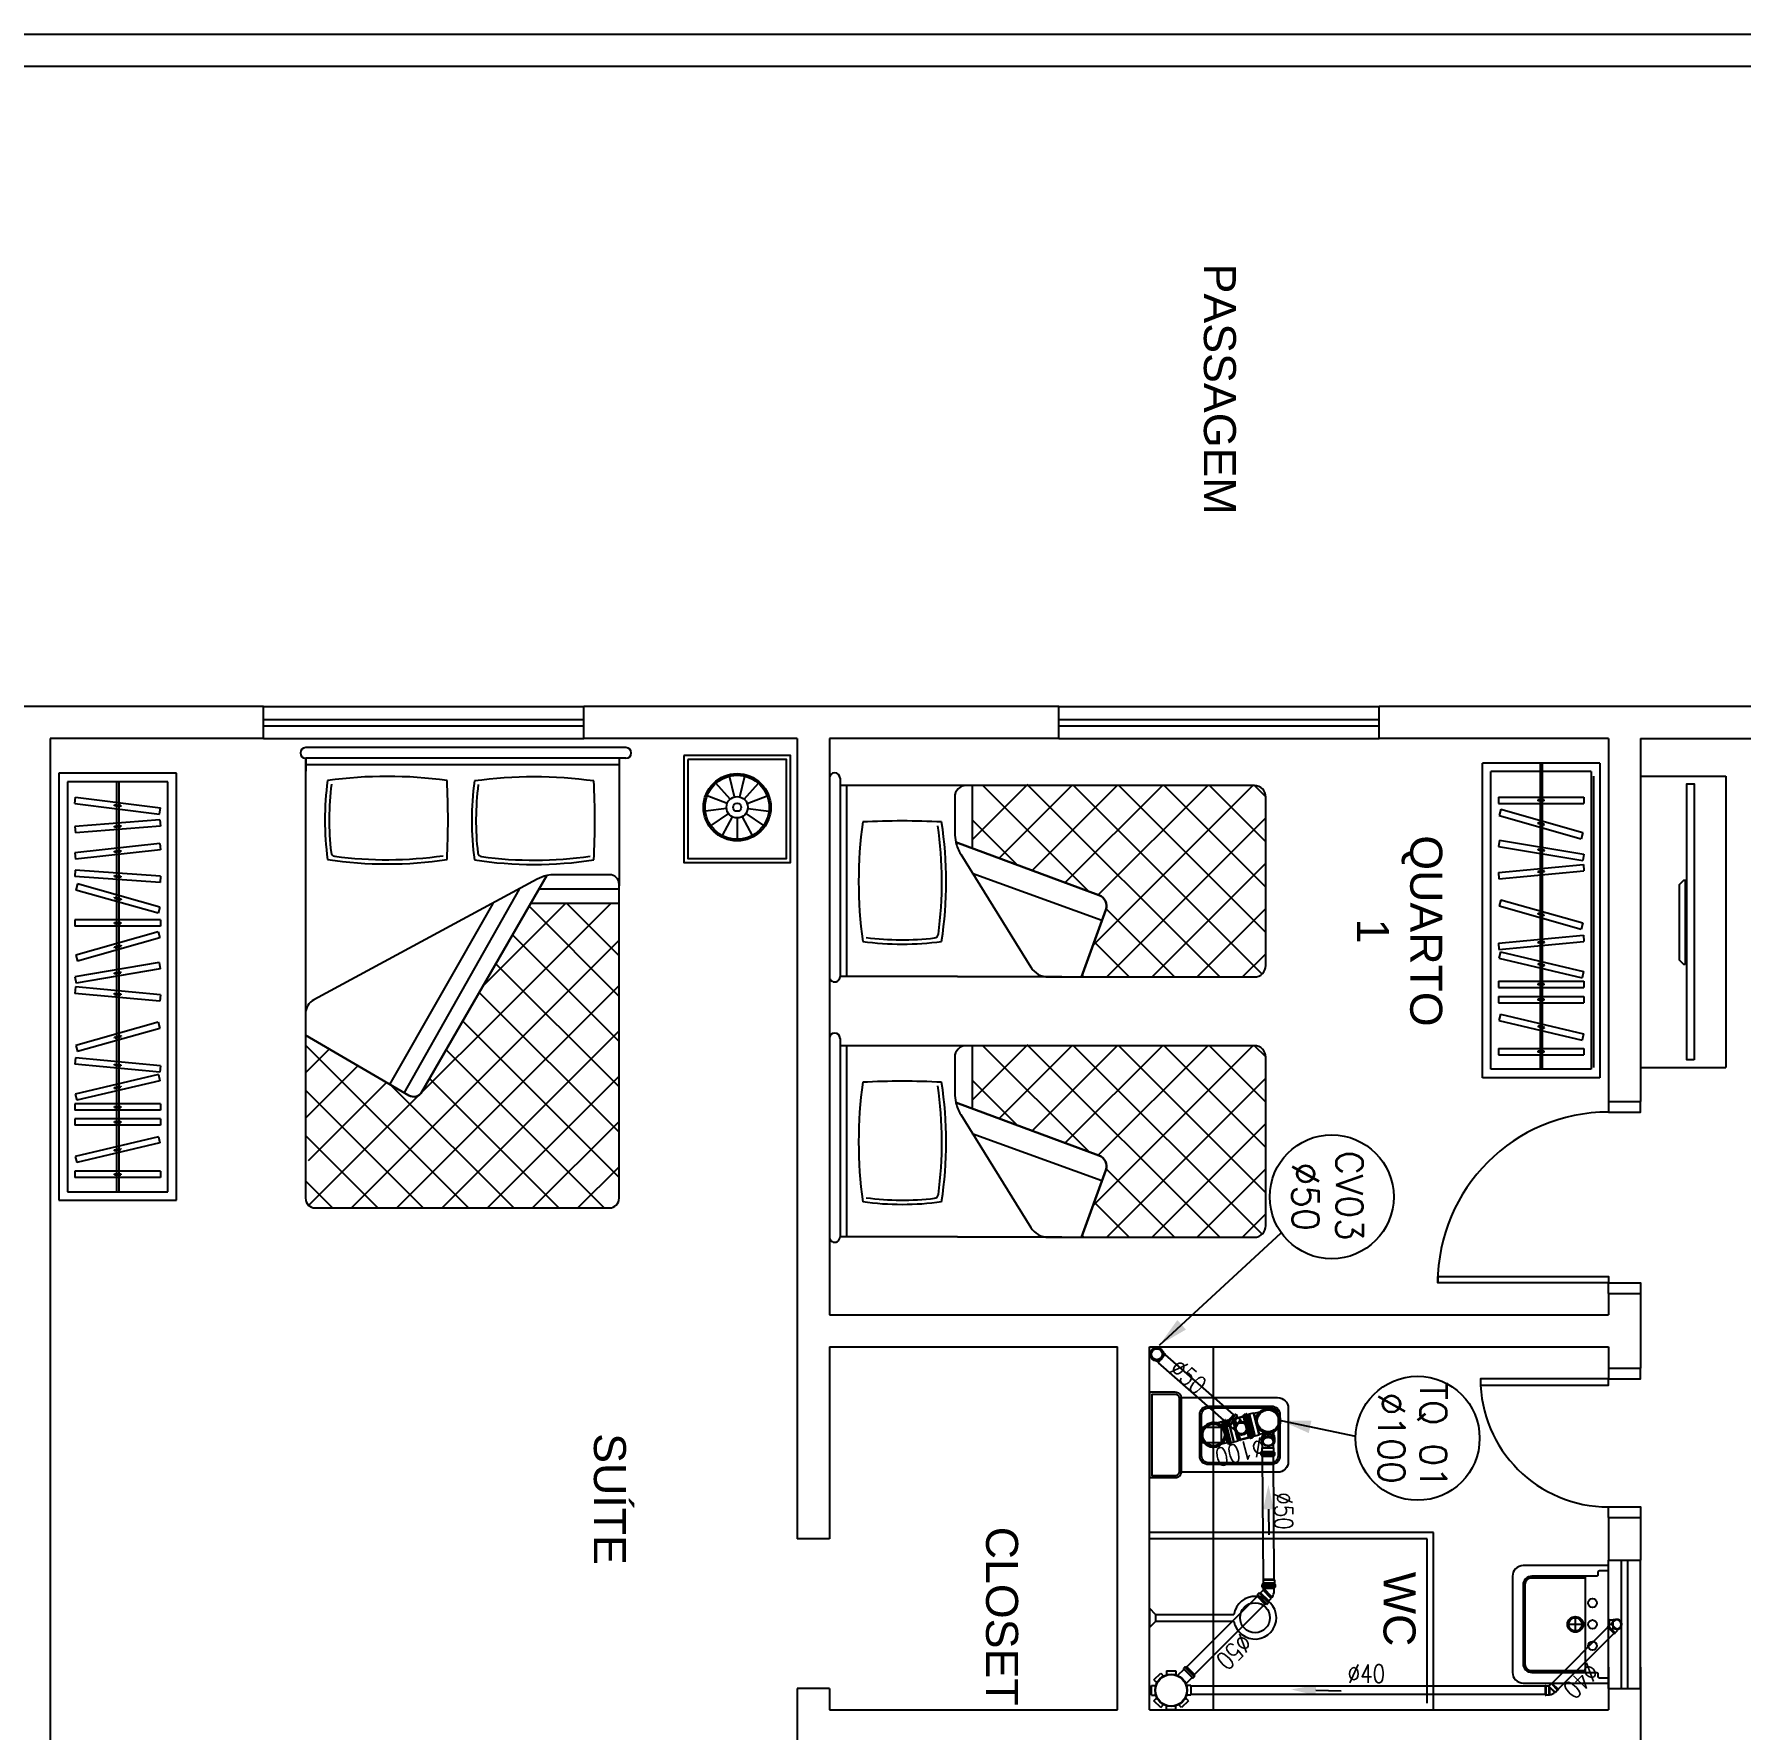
# Model space of a CAD drawing. Header units: millimetres. Extents: x 5512 to 5596, y 903 to 1082.
# Drawn here: x 5531.81 to 5545.88, y 1034.34 to 1048.32 of the extents above; entities that cross this region are included whole.
import ezdxf
from ezdxf.enums import TextEntityAlignment as Align

# ---------------------------------------------------------------- set-up
doc = ezdxf.new("R2010")
doc.units = ezdxf.units.MM
for name, color, linetype in [('0-COTAS', 8, 'Continuous'), ('A-PEN-C', 4, 'Continuous'), ('BANHO_COZINHA', 7, 'Continuous'), ('MOVEIS', 7, 'Continuous'), ('Texto-Tubos', 7, 'Continuous'), ('TigreCad', 3, 'Continuous'), ('Tinterno', 9, 'Continuous'), ('TUBOS_ESGOTO', 5, 'Continuous'), ('TUBULAÇÃO_ESGOTO', 5, 'Continuous')]:
    doc.layers.add(name, color=color, linetype=linetype)
doc.styles.add('CARIMBO_DADOS', font='arial.ttf', dxfattribs={"height": 0.1})
doc.styles.add('REG60', font='romans.shx', dxfattribs={"width": 0.8, "height": 0.15})
doc.styles.add('ROMANS', font='romans__.ttf', dxfattribs={"height": 0.1})

# ---------------------------------------------------------------- blocks, each defined once
blk = doc.blocks.new('CAMA_SLT')
at = {"layer": 'MOVEIS'}
for p, q in [((0.2584, 2.0448), (-0.4306, 1.3558)), ((0.0463, 2.0448), (-0.4306, 1.5679)), ((-0.378, 2.0448), (-0.4306, 1.9922)), ((-0.1659, 2.0448), (-0.4306, 1.7801)), ((0.4527, 2.0271), (-0.4306, 1.1437)), ((0.465, 1.301), (-0.2789, 2.0448)), ((0.465, 1.5131), (-0.0667, 2.0448)), ((0.465, 1.7252), (0.1454, 2.0448)), ((0.465, 1.9374), (0.3575, 2.0448)), ((0.3193, 1.2346), (-0.4306, 1.9845)), ((0.465, 1.8272), (-0.435, 0.9272)), ((0.0819, 1.2598), (-0.4306, 1.7724)), ((0.465, 1.615), (0.1466, 1.2967)), ((0.0247, 1.1049), (-0.4306, 1.5602)), ((0.465, 1.4029), (0.3027, 1.2406)), ((-0.0326, 0.95), (-0.4306, 1.3481)), ((0.0656, 1.2157), (-0.4306, 0.7194)), ((-0.0898, 0.7951), (-0.4306, 1.136)), ((0.465, 1.1908), (0.4584, 1.1842)), ((0.465, 0.6), (0.465, 1.0888)), ((-0.1753, 0.6684), (-0.4306, 0.9238)), ((-0.0588, 0.8792), (-0.2695, 0.6684)), ((-0.4306, 0.6415), (-0.4306, 0.0516)), ((0.465, 0.6), (0.465, 0.05)), ((-0.435, 0.08), (0.465, 0.08)), ((-0.465, 0.05), (0.465, 0.05)), ((-0.465, 0), (0.465, 0))]:
    blk.add_line(p, q, dxfattribs=at)
for points in [[(-0.1647, 0.5925), (0.083, 1.2627, -0.412246), (0.1525, 1.2949), (0.4667, 1.1812), (0.4667, 1.9909, 0.414214), (0.4127, 2.0448), (-0.3767, 2.0448, 0.414214), (-0.4306, 1.9909), (-0.4306, 0.6415, 0.414214), (-0.3767, 0.5875), (-0.208, 0.5875, 0.057677)], [(0.4667, 1.026), (0.4667, 1.1812), (0.1525, 1.2949, 0.412246), (0.083, 1.2627), (-0.1647, 0.5925, 0.081235), (-0.1082, 0.6159), (0.4208, 0.9436, 0.259638)]]:
    blk.add_lwpolyline(points, format="xyb", close=True, dxfattribs=at)
for points in [[(-0.0191, 0.6684), (0.2002, 1.2757)], [(-0.4306, 0.6684), (-0.1372, 0.6684)]]:
    blk.add_lwpolyline(points, dxfattribs=at)
for centre, radius, start, end in [((3.2532, 0.3412), 3.5176, 176.98842, 183.01158), ((0.0202, -1.2969), 1.8443, 81.27584, 98.72416), ((0.0202, -1.2969), 1.8243, 82.23291, 98.26343), ((0.264, 0.4908), 0.02, 6.4988, 82.23291), ((-1.0492, 0.3412), 1.3417, 352.80483, 6.4988), ((-1.0492, 0.3412), 1.3617, 352.19981, 7.80019), ((0.0202, 2.1852), 2.048, 262.1494, 277.8506), ((-0.465, 0.025), 0.025, 90, 270), ((0.465, 0.025), 0.025, 270, 90)]:
    blk.add_arc(centre, radius, start, end, dxfattribs=at)
blk = doc.blocks.new('ARMARIO')
at = {"layer": 'MOVEIS'}
for p, q in [((-0.27, -0.5231), (-0.27, 0.9509)), ((-0.27, 0.9509), (0.28, 0.9509)), ((-0.23, -0.4831), (-0.23, 0.9109)), ((-0.23, 0.9109), (0.24, 0.9109)), ((0, -0.5231), (0, 0.9109)), ((0.01, -0.5231), (0.01, 0.9109)), ((0.24, 0.9109), (0.24, -0.4831)), ((0.28, 0.9509), (0.28, -0.5231)), ((0.205, 0.8442), (-0.195, 0.8442)), ((-0.195, 0.8142), (-0.195, 0.8442)), ((0.205, 0.8142), (-0.195, 0.8142)), ((-0.01, 0.8317), (-0.01, 0.8267)), ((-0.01, 0.8317), (0.0199, 0.8317)), ((-0.01, 0.8267), (0.0199, 0.8267)), ((0.0199, 0.8267), (0.0199, 0.8317)), ((0.205, 0.8142), (0.205, 0.8442)), ((-0.1937, 0.7454), (-0.1868, 0.7746)), ((0.1956, 0.6535), (-0.1937, 0.7454)), ((0.2025, 0.6827), (-0.1868, 0.7746)), ((-0.0096, 0.7199), (-0.0107, 0.7151)), ((-0.0096, 0.7199), (0.0195, 0.7131)), ((-0.0107, 0.7151), (0.0183, 0.7082)), ((0.0183, 0.7082), (0.0195, 0.7131)), ((0.1956, 0.6535), (0.2025, 0.6827)), ((0.205, 0.5999), (-0.195, 0.5999)), ((-0.195, 0.5699), (-0.195, 0.5999)), ((0.205, 0.5699), (-0.195, 0.5699)), ((-0.01, 0.5874), (-0.01, 0.5824)), ((-0.01, 0.5874), (0.0199, 0.5874)), ((-0.01, 0.5824), (0.0199, 0.5824)), ((0.0199, 0.5824), (0.0199, 0.5874)), ((0.205, 0.5699), (0.205, 0.5999)), ((0.205, 0.5286), (-0.195, 0.5286)), ((-0.195, 0.4986), (-0.195, 0.5286)), ((0.205, 0.4986), (-0.195, 0.4986)), ((-0.1937, 0.4534), (-0.1868, 0.4826)), ((0.2025, 0.3907), (-0.1868, 0.4826)), ((-0.01, 0.5161), (-0.01, 0.5111)), ((-0.01, 0.5161), (0.0199, 0.5161)), ((-0.01, 0.5111), (0.0199, 0.5111)), ((0.0199, 0.5111), (0.0199, 0.5161)), ((0.205, 0.4986), (0.205, 0.5286)), ((0.1956, 0.3615), (-0.1937, 0.4534)), ((-0.0096, 0.4279), (-0.0107, 0.4231)), ((-0.0107, 0.4231), (0.0183, 0.4162)), ((-0.0096, 0.4279), (0.0195, 0.4211)), ((0.0183, 0.4162), (0.0195, 0.4211)), ((0.2025, 0.3508), (-0.1958, 0.3136)), ((0.2053, 0.321), (-0.193, 0.2837)), ((-0.0104, 0.3184), (0.0194, 0.3211)), ((0.0198, 0.3162), (0.0194, 0.3211)), ((0.1956, 0.3615), (0.2025, 0.3907)), ((0.2053, 0.321), (0.2025, 0.3508)), ((-0.193, 0.2837), (-0.1958, 0.3136)), ((-0.1909, 0.2258), (-0.1827, 0.2547)), ((0.2022, 0.1459), (-0.1827, 0.2547)), ((-0.0104, 0.3184), (-0.0099, 0.3134)), ((-0.0099, 0.3134), (0.0198, 0.3162)), ((0.1941, 0.1171), (-0.1909, 0.2258)), ((-0.0081, 0.1924), (-0.0094, 0.1875)), ((-0.0094, 0.1875), (0.0193, 0.1794)), ((-0.0081, 0.1924), (0.0207, 0.1842)), ((0.0193, 0.1794), (0.0207, 0.1842)), ((0.1941, 0.1171), (0.2022, 0.1459)), ((0.2025, 0.0189), (-0.1958, -0.0183)), ((0.2053, -0.0109), (0.2025, 0.0189)), ((-0.193, -0.0482), (-0.1958, -0.0183)), ((-0.1951, -0.0963), (-0.1902, -0.0667)), ((0.2053, -0.0109), (-0.193, -0.0482)), ((0.2043, -0.1328), (-0.1902, -0.0667)), ((-0.0104, -0.0135), (0.0194, -0.0107)), ((-0.0104, -0.0135), (-0.0099, -0.0185)), ((-0.0099, -0.0185), (0.0198, -0.0157)), ((0.0198, -0.0157), (0.0194, -0.0107)), ((0.1994, -0.1624), (-0.1951, -0.0963)), ((-0.0098, -0.1096), (-0.0106, -0.1145)), ((-0.0106, -0.1145), (0.0189, -0.1195)), ((-0.0098, -0.1096), (0.0197, -0.1145)), ((0.0189, -0.1195), (0.0197, -0.1145)), ((0.1994, -0.1624), (0.2043, -0.1328)), ((-0.1909, -0.1977), (-0.1827, -0.1688)), ((0.1941, -0.3064), (-0.1909, -0.1977)), ((0.2022, -0.2776), (-0.1827, -0.1688)), ((-0.0081, -0.2312), (-0.0094, -0.236)), ((-0.0094, -0.236), (0.0193, -0.2441)), ((-0.0081, -0.2312), (0.0207, -0.2393)), ((0.0193, -0.2441), (0.0207, -0.2393)), ((0.1941, -0.3064), (0.2022, -0.2776)), ((0.205, -0.3333), (-0.195, -0.3333)), ((-0.195, -0.3633), (-0.195, -0.3333)), ((0.205, -0.3633), (-0.195, -0.3633)), ((-0.01, -0.3458), (-0.01, -0.3508)), ((-0.01, -0.3458), (0.0199, -0.3458)), ((-0.01, -0.3508), (0.0199, -0.3508)), ((0.0199, -0.3508), (0.0199, -0.3458)), ((0.205, -0.3633), (0.205, -0.3333)), ((-0.27, -0.5231), (0.28, -0.5231)), ((-0.23, -0.4831), (0.24, -0.4831))]:
    blk.add_line(p, q, dxfattribs=at)
blk = doc.blocks.new('CAMA_CSL')
at = {"layer": 'MOVEIS'}
for p, q in [((0.5354, 2.1565), (-0.7182, 0.9029)), ((0.1111, 2.1565), (-0.7182, 1.3272)), ((0.3233, 2.1565), (-0.7182, 1.115)), ((-0.101, 2.1565), (-0.7182, 1.5393)), ((-0.3131, 2.1565), (-0.7182, 1.7514)), ((-0.5253, 2.1565), (-0.7182, 1.9636)), ((0.7353, 2.1442), (-0.6787, 0.7303)), ((0.092, 1.4159), (-0.6486, 2.1565)), ((0.1696, 1.5504), (-0.4364, 2.1565)), ((0.353, 1.5792), (-0.2243, 2.1565)), ((0.7509, 1.3934), (-0.0122, 2.1565)), ((0.7509, 1.6055), (0.1999, 2.1565)), ((0.7509, 1.8176), (0.4121, 2.1565)), ((0.7509, 2.0298), (0.6242, 2.1565)), ((0.0143, 1.2814), (-0.7182, 2.0139)), ((0.7368, 1.9336), (0.3715, 1.5683)), ((-0.0633, 1.1469), (-0.7182, 1.8018)), ((0.7509, 1.7356), (0.5055, 1.4901)), ((-0.1409, 1.0124), (-0.7182, 1.5897)), ((0.7509, 1.5234), (0.6394, 1.412)), ((-0.2185, 0.8779), (-0.7182, 1.3775)), ((0.75, 1.2356), (0.75, 0.05)), ((-0.2962, 0.7434), (-0.7182, 1.1654)), ((-0.0815, 1.1153), (-0.4665, 0.7303)), ((-0.4736, 0.7303), (-0.7182, 0.9749)), ((-0.72, 0.6482), (-0.72, 0.05)), ((-0.72, 0.08), (0.75, 0.08)), ((0.75, 0.05), (0.75, 0.11)), ((-0.75, 0.05), (0.75, 0.05)), ((-0.75, 0), (0.75, 0))]:
    blk.add_line(p, q, dxfattribs=at)
at = {"layer": 'MOVEIS', "linetype": 'Continuous'}
for points in [[(-0.3791, 0.5997), (0.2058, 1.6131, -0.415665), (0.2671, 1.6293), (0.7509, 1.3469), (0.7509, 1.9218), (0.7509, 2.1113, 0.414214), (0.706, 2.1563), (-0.6732, 2.1563, 0.414214), (-0.7182, 2.1113), (-0.7182, 1.9218), (-0.7182, 0.6403, 0.414214), (-0.6732, 0.5954), (-0.4181, 0.5954, 0.055363)], [(0.7509, 1.3469), (0.2671, 1.6293, 0.415665), (0.2058, 1.6131), (-0.3791, 0.5997, 0.068584), (-0.3336, 0.6167), (0.7114, 1.181, 0.275591), (0.7509, 1.2473)]]:
    blk.add_lwpolyline(points, format="xyb", close=True, dxfattribs=at)
for points in [[(-0.2495, 0.6628), (0.2901, 1.6183)], [(-0.1258, 0.7303), (0.3575, 1.5789)], [(-0.7154, 0.7303), (-0.3057, 0.7303)], [(-0.7182, 0.6628), (-0.345, 0.6628)]]:
    blk.add_lwpolyline(points, dxfattribs=at)
at = {"layer": 'MOVEIS'}
for centre, radius, start, end in [((2.913, 0.3412), 3.5176, 176.98842, 183.01158), ((-0.32, -1.2969), 1.8443, 81.27584, 98.72416), ((-0.32, -1.2969), 1.8243, 82.23291, 98.26343), ((-0.0762, 0.4908), 0.02, 6.4988, 82.23291), ((-1.3893, 0.3412), 1.3417, 352.80483, 6.4988), ((-1.3893, 0.3412), 1.3617, 352.19981, 7.80019), ((3.6008, 0.339), 3.5176, 176.98842, 183.01158), ((0.3678, -1.2991), 1.8443, 81.27584, 98.72416), ((0.3678, -1.2991), 1.8243, 82.23291, 98.26343), ((0.6116, 0.4886), 0.02, 6.4988, 82.23291), ((-0.7016, 0.339), 1.3417, 352.80483, 6.4988), ((-0.7016, 0.339), 1.3617, 352.19981, 7.80019), ((-0.32, 2.1852), 2.048, 262.1494, 277.8506), ((0.3678, 2.183), 2.048, 262.1494, 277.8506), ((-0.75, 0.025), 0.025, 90, 270), ((0.75, 0.025), 0.025, 270, 90)]:
    blk.add_arc(centre, radius, start, end, dxfattribs=at)
blk = doc.blocks.new('CRIADO')
at = {"layer": 'MOVEIS'}
for p, q in [((-0.0374, 0.0332), (-0.1123, 0.0995)), ((-0.0177, 0.0468), (-0.0532, 0.1403)), ((0.006, 0.0496), (0.0181, 0.1489)), ((0.0284, 0.0411), (0.0852, 0.1234)), ((-0.0485, 0.012), (-0.1456, 0.0359)), ((0.0443, 0.0232), (0.1328, 0.0697)), ((0.05, 0), (0.15, 0)), ((-0.0485, -0.012), (-0.1456, -0.0359)), ((-0.0374, -0.0332), (-0.1123, -0.0995)), ((-0.0177, -0.0468), (-0.0532, -0.1403)), ((0.006, -0.0496), (0.0181, -0.1489)), ((0.0284, -0.0411), (0.0852, -0.1234)), ((0.0443, -0.0232), (0.1328, -0.0697))]:
    blk.add_line(p, q, dxfattribs=at)
for points in [[(-0.2418, -0.2499), (0.2582, -0.2499), (0.2582, 0.2501), (-0.2418, 0.2501)], [(-0.2232, -0.2313), (0.2395, -0.2313), (0.2395, 0.2314), (-0.2232, 0.2314)]]:
    blk.add_lwpolyline(points, close=True, dxfattribs=at)
for radius in [0.1578, 0.15, 0.05, 0.019]:
    blk.add_circle((0, 0), radius, dxfattribs=at)
blk = doc.blocks.new('GUARD200')
at = {"layer": 'MOVEIS'}
for p, q in [((2, 0.55), (0, 0.55)), ((0, 0.55), (0, 0)), ((1.96, 0.51), (0.04, 0.51)), ((0.04, 0.51), (0.04, 0.04)), ((1.96, 0.04), (1.96, 0.51)), ((2, 0), (2, 0.55)), ((0.1122, 0.078), (0.1615, 0.4749)), ((0.142, 0.0743), (0.1913, 0.4712)), ((0.1913, 0.4712), (0.1615, 0.4749)), ((0.2176, 0.473), (0.2475, 0.4754)), ((0.2176, 0.473), (0.2497, 0.0742)), ((0.2475, 0.4754), (0.2796, 0.0766)), ((0.3293, 0.472), (0.3591, 0.4752)), ((0.3293, 0.472), (0.3722, 0.0743)), ((0.3591, 0.4752), (0.402, 0.0775)), ((0.4817, 0.4754), (0.4537, 0.0764)), ((0.4817, 0.4754), (0.5116, 0.4733)), ((0.5116, 0.4733), (0.4837, 0.0743)), ((0.627, 0.4722), (0.5179, 0.0874)), ((0.6559, 0.464), (0.5468, 0.0792)), ((0.627, 0.4722), (0.6559, 0.464)), ((0.6858, 0.475), (0.6858, 0.075)), ((0.6858, 0.475), (0.7158, 0.475)), ((0.7158, 0.475), (0.7158, 0.075)), ((0.7427, 0.4641), (0.7715, 0.4722)), ((0.7427, 0.4641), (0.8514, 0.0791)), ((0.7715, 0.4722), (0.8803, 0.0873)), ((0.8867, 0.4694), (0.9163, 0.4743)), ((0.8867, 0.4694), (0.9528, 0.0749)), ((0.9163, 0.4743), (0.9824, 0.0798)), ((1.0382, 0.4753), (1.0009, 0.077)), ((1.068, 0.4725), (1.0308, 0.0742)), ((1.0382, 0.4753), (1.068, 0.4725)), ((1.1662, 0.4641), (1.195, 0.4722)), ((1.1662, 0.4641), (1.2749, 0.0791)), ((1.195, 0.4722), (1.3038, 0.0873)), ((1.3701, 0.4753), (1.3328, 0.077)), ((1.3999, 0.4725), (1.3627, 0.0742)), ((1.3701, 0.4753), (1.3999, 0.4725)), ((1.4107, 0.4656), (1.4399, 0.4725)), ((1.4107, 0.4656), (1.5025, 0.0763)), ((1.4399, 0.4725), (1.5317, 0.0832)), ((1.5477, 0.475), (1.5477, 0.075)), ((1.5477, 0.475), (1.5777, 0.475)), ((1.5777, 0.475), (1.5777, 0.075)), ((1.619, 0.475), (1.619, 0.075)), ((1.619, 0.475), (1.649, 0.475)), ((1.649, 0.475), (1.649, 0.075)), ((1.7026, 0.4656), (1.7318, 0.4725)), ((1.7026, 0.4656), (1.7945, 0.0763)), ((1.7318, 0.4725), (1.8237, 0.0832)), ((1.8633, 0.475), (1.8633, 0.075)), ((1.8633, 0.475), (1.8933, 0.475)), ((1.8933, 0.475), (1.8933, 0.075)), ((0.04, 0.28), (1.96, 0.28)), ((0.04, 0.27), (1.96, 0.27)), ((0.1511, 0.2898), (0.1474, 0.2601)), ((0.1524, 0.2595), (0.1474, 0.2601)), ((0.1511, 0.2898), (0.1561, 0.2892)), ((0.1561, 0.2892), (0.1524, 0.2595)), ((0.2449, 0.2894), (0.2499, 0.2898)), ((0.2473, 0.2597), (0.2449, 0.2894)), ((0.2523, 0.2601), (0.2473, 0.2597)), ((0.2523, 0.2601), (0.2499, 0.2898)), ((0.3616, 0.2893), (0.3665, 0.2898)), ((0.3648, 0.2596), (0.3616, 0.2893)), ((0.3697, 0.2601), (0.3648, 0.2596)), ((0.3697, 0.2601), (0.3665, 0.2898)), ((0.4791, 0.2601), (0.4812, 0.2899)), ((0.4841, 0.2597), (0.4791, 0.2601)), ((0.4812, 0.2899), (0.4862, 0.2895)), ((0.4841, 0.2597), (0.4862, 0.2895)), ((0.5804, 0.262), (0.5885, 0.2907)), ((0.5852, 0.2606), (0.5804, 0.262)), ((0.5852, 0.2606), (0.5933, 0.2893)), ((0.5885, 0.2907), (0.5933, 0.2893)), ((0.6983, 0.26), (0.6983, 0.2899)), ((0.6983, 0.2899), (0.7033, 0.2899)), ((0.7033, 0.26), (0.6983, 0.26)), ((0.7033, 0.26), (0.7033, 0.2899)), ((0.805, 0.2893), (0.8098, 0.2907)), ((0.8131, 0.2606), (0.805, 0.2893)), ((0.818, 0.2619), (0.8098, 0.2907)), ((0.818, 0.2619), (0.8131, 0.2606)), ((0.9296, 0.2889), (0.9346, 0.2897)), ((0.9346, 0.2594), (0.9296, 0.2889)), ((0.9395, 0.2602), (0.9346, 0.2897)), ((0.9395, 0.2602), (0.9346, 0.2594)), ((1.0306, 0.2601), (1.0334, 0.2898)), ((1.0356, 0.2596), (1.0306, 0.2601)), ((1.0334, 0.2898), (1.0384, 0.2894)), ((1.0356, 0.2596), (1.0384, 0.2894)), ((1.2285, 0.2893), (1.2333, 0.2907)), ((1.2366, 0.2606), (1.2285, 0.2893)), ((1.2415, 0.2619), (1.2333, 0.2907)), ((1.2415, 0.2619), (1.2366, 0.2606)), ((1.3625, 0.2601), (1.3653, 0.2898)), ((1.3675, 0.2596), (1.3625, 0.2601)), ((1.3653, 0.2898), (1.3703, 0.2894)), ((1.3675, 0.2596), (1.3703, 0.2894)), ((1.4653, 0.2883), (1.4702, 0.2895)), ((1.4722, 0.2593), (1.4653, 0.2883)), ((1.4771, 0.2604), (1.4702, 0.2895)), ((1.4771, 0.2604), (1.4722, 0.2593)), ((1.5602, 0.26), (1.5602, 0.2899)), ((1.5602, 0.2899), (1.5652, 0.2899)), ((1.5652, 0.26), (1.5602, 0.26)), ((1.5652, 0.26), (1.5652, 0.2899)), ((1.6315, 0.26), (1.6315, 0.2899)), ((1.6315, 0.2899), (1.6365, 0.2899)), ((1.6365, 0.26), (1.6315, 0.26)), ((1.6365, 0.26), (1.6365, 0.2899)), ((1.7573, 0.2883), (1.7622, 0.2895)), ((1.7642, 0.2593), (1.7573, 0.2883)), ((1.769, 0.2604), (1.7622, 0.2895)), ((1.769, 0.2604), (1.7642, 0.2593)), ((1.8758, 0.26), (1.8758, 0.2899)), ((1.8758, 0.2899), (1.8808, 0.2899)), ((1.8808, 0.26), (1.8758, 0.26)), ((1.8808, 0.26), (1.8808, 0.2899)), ((0.5179, 0.0874), (0.5468, 0.0792)), ((0.8514, 0.0791), (0.8803, 0.0873)), ((1.2749, 0.0791), (1.3038, 0.0873)), ((1.5025, 0.0763), (1.5317, 0.0832)), ((1.7945, 0.0763), (1.8237, 0.0832)), ((0, 0), (2, 0)), ((0.04, 0.04), (1.96, 0.04)), ((0.142, 0.0743), (0.1122, 0.078)), ((0.2497, 0.0742), (0.2796, 0.0766)), ((0.3722, 0.0743), (0.402, 0.0775)), ((0.4537, 0.0764), (0.4837, 0.0743)), ((0.6858, 0.075), (0.7158, 0.075)), ((0.9528, 0.0749), (0.9824, 0.0798)), ((1.0009, 0.077), (1.0308, 0.0742)), ((1.3328, 0.077), (1.3627, 0.0742)), ((1.5477, 0.075), (1.5777, 0.075)), ((1.619, 0.075), (1.649, 0.075)), ((1.8633, 0.075), (1.8933, 0.075))]:
    blk.add_line(p, q, dxfattribs=at)
blk = doc.blocks.new('CHUV')
at = {"layer": 'BANHO_COZINHA'}
for p, q in [((0, 0.045), (0, -0.045)), ((0.03, 0.015), (0, 0.045)), ((0.395, 0.015), (0.03, 0.015)), ((0.03, -0.015), (0.03, 0.015)), ((0, -0.045), (0.03, -0.015)), ((0.03, -0.015), (0.3953, -0.015))]:
    blk.add_line(p, q, dxfattribs=at)
blk.add_circle((0.494, 0.0009), 0.07, dxfattribs=at)
blk.add_arc((0.494, 0.0009), 0.1, 189.14559, 171.89103, dxfattribs=at)
blk = doc.blocks.new('LAVATC1')
at = {"layer": 'BANHO_COZINHA'}
for p, q in [((0.225, -0.1076), (-0.225, -0.1076)), ((-0.0311, -0.1566), (0.0312, -0.1566)), ((-0.0004, -0.1857), (-0.0004, -0.125))]:
    blk.add_line(p, q, dxfattribs=at)
blk.add_lwpolyline([(0.275, 0), (-0.275, 0), (-0.275, -0.4, 0.414214), (-0.225, -0.45), (0.225, -0.45, 0.414214), (0.275, -0.4)], format="xyb", close=True, dxfattribs=at)
for points in [[(-0.25, 0), (-0.25, -0.0425, 0.414214), (-0.2425, -0.05), (-0.2325, -0.05, -0.414214), (-0.225, -0.0575), (-0.225, -0.36, 0.414214), (-0.185, -0.4), (0.185, -0.4, 0.414214), (0.225, -0.36), (0.225, -0.0575, -0.414214), (0.2325, -0.05), (0.2425, -0.05, 0.414214), (0.25, -0.0425), (0.25, 0)], [(-0.2167, -0.1076), (-0.2167, -0.36, 0.414214), (-0.185, -0.3917), (0.185, -0.3917, 0.414214), (0.2167, -0.36), (0.2167, -0.1076)]]:
    blk.add_lwpolyline(points, format="xyb", dxfattribs=at)
for centre, radius in [((-0.1, -0.075), 0.0204), ((0, -0.075), 0.0204), ((0.1, -0.075), 0.0204), ((0, -0.1556), 0.0367), ((0, -0.1556), 0.0309)]:
    blk.add_circle(centre, radius, dxfattribs=at)
blk = doc.blocks.new('VASOCX')
at = {"layer": 'BANHO_COZINHA'}
blk.add_lwpolyline([(-0.175, 0.15), (-0.175, 0.6, -0.414214), (-0.125, 0.65), (0.125, 0.65, -0.414214), (0.175, 0.6), (0.175, 0.1496)], format="xyb", dxfattribs=at)
for points in [[(0.1388, 0.2754, -0.414214), (0.0988, 0.2354), (-0.0948, 0.2354, -0.414214), (-0.1348, 0.2754), (-0.1348, 0.5704, -0.414214), (-0.0948, 0.6104), (0.0988, 0.6104, -0.414214), (0.1388, 0.5704)], [(0.1303, 0.2754, -0.414214), (0.0988, 0.2439), (-0.0948, 0.2439, -0.414214), (-0.1263, 0.2754), (-0.1263, 0.5704, -0.414214), (-0.0948, 0.6019), (0.0988, 0.6019, -0.414214), (0.1303, 0.5704)], [(-0.17, 0.15, 0.414214), (-0.2, 0.12), (-0.2, 0), (0.2, 0), (0.2, 0.12, 0.414214), (0.17, 0.15)], [(-0.17, 0.14, 0.414214), (-0.19, 0.12), (-0.19, 0.01), (0.19, 0.01), (0.19, 0.12, 0.414214), (0.17, 0.14)]]:
    blk.add_lwpolyline(points, format="xyb", close=True, dxfattribs=at)
blk.add_lwpolyline([(0.0363, 0.2439), (0.0363, 0.3375), (-0.0344, 0.3375), (-0.0344, 0.2439)], dxfattribs=at)
blk.add_arc((0.0009, 0.3215), 0.0388, 24.39508, 155.60492, dxfattribs=at)
blk = doc.blocks.new('27150012p')
at = {"layer": 'TigreCad'}
for p, q in [((-80.6, 48.8), (-48.8, 80.6)), ((-48.8, 80.6), (-35.1, 66.9)), ((-22.5, 91.5), (-22.5, 72.1)), ((-22.5, 91.5), (22.5, 91.5)), ((22.5, 91.5), (22.5, 72.1)), ((48.8, 80.6), (35.1, 66.9)), ((48.8, 80.6), (80.6, 48.8)), ((-91.5, -22.5), (-91.5, 22.5)), ((-91.5, 22.5), (-72.1, 22.5)), ((-80.6, 48.8), (-66.9, 35.1)), ((80.6, 48.8), (66.9, 35.1)), ((111.4, 27.4), (70.4, 27.4)), ((112.7, 30.9), (112.4, 28.3)), ((122.4, 31.8), (113.7, 31.8)), ((113.7, 30.8), (113.7, -30.8)), ((122.4, 30.8), (122.4, -30.8)), ((123.4, 31.1), (124.2, 28.1)), ((129.5, 27.4), (125.1, 27.4)), ((129.5, 27.4), (129.5, -27.4)), ((-91.5, -22.5), (-72.1, -22.5)), ((-80.6, -48.8), (-66.9, -35.1)), ((-48.8, -80.6), (-80.6, -48.8)), ((-48.8, -80.6), (-35.1, -66.9)), ((-22.5, -91.5), (-22.5, -72.1)), ((22.5, -91.5), (22.5, -72.1)), ((48.8, -80.6), (35.1, -66.9)), ((80.6, -48.8), (48.8, -80.6)), ((80.6, -48.8), (66.9, -35.1)), ((111.4, -27.4), (70.4, -27.4)), ((112.7, -30.9), (112.4, -28.3)), ((122.4, -31.8), (113.7, -31.8)), ((123.4, -31.1), (124.2, -28.1)), ((129.5, -27.4), (125.1, -27.4)), ((22.5, -91.5), (-22.5, -91.5))]:
    blk.add_line(p, q, dxfattribs=at)
blk.add_circle((0, 0), 75.5, dxfattribs=at)
for centre, start, end in [((111.4, 28.4), 270, 355), ((113.7, 30.8), 90, 175), ((122.4, 30.8), 15, 90), ((125.1, 28.4), 195, 270), ((111.4, -28.4), 5, 90), ((113.7, -30.8), 185, 270), ((122.4, -30.8), 270, 345), ((125.1, -28.4), 90, 165)]:
    blk.add_arc(centre, 1, start, end, dxfattribs=at)
at = {"layer": 'Tinterno'}
for p, q in [((112.4, 27.4), (112.4, -27.4)), ((124.4, 27.4), (124.4, -27.4))]:
    blk.add_line(p, q, dxfattribs=at)
blk.add_circle((0, 0), 73.5, dxfattribs=at)
blk = doc.blocks.new('j9n100s')
at = {"layer": 'TigreCad'}
for p, q in [((27.3, 50.8), (60, 50.8)), ((27.3, -50.8), (60, -50.8))]:
    blk.add_line(p, q, dxfattribs=at)
blk.add_circle((0, 0), 53.2, dxfattribs=at)
for start, end in [(61.78498, 298.21502), (298.21502, 61.78498)]:
    blk.add_arc((0, 0), 57.7, start, end, dxfattribs=at)
at = {"layer": 'Tinterno'}
blk.add_line((60, -50.8), (60, 50.8), dxfattribs=at)
blk.add_circle((0, 0), 51, dxfattribs=at)
blk = doc.blocks.new('26277469s')
at = {"layer": 'TigreCad'}
for p, q in [((51.8, 25.3), (61.7, 25.3)), ((68.9, 27.3), (73.3, 27.3)), ((93.6, 31.8), (84.6, 31.8)), ((51.8, -25.4), (61.7, -25.4)), ((73.3, -27.4), (68.9, -27.4)), ((93.6, -31.8), (84.6, -31.8))]:
    blk.add_line(p, q, dxfattribs=at)
for points in [[(68.9, 27.3, 0.133256), (61.9, 25.4, 0.106756), (55.2, 19.3, 0.009507), (54.6, 18.4, 0.071352)], [(84.6, 31.8, 0.133256), (76.5, 29.6, 0.106756), (68.7, 22.5, 0.082828), (64, 12.6, 0.071352), (62.2, 0, 0.071352), (64, -12.6, 0.082828), (68.7, -22.5, 0.106756), (76.5, -29.6, 0.133256), (84.6, -31.8, 0.133256)], [(115, 9.7, 0.0169), (114.2, 12.6, 0.082828), (109.5, 22.5, 0.106756), (101.7, 29.6, 0.133256), (93.6, 31.8, 0.133256), (85.4, 29.6, 0.106756), (77.7, 22.5, 0.082828), (72.9, 12.6, 0.071352), (71.1, 0, 0.071352), (72.9, -12.6, 0.082828), (77.7, -22.5, 0.106756), (85.4, -29.6, 0.133256), (93.6, -31.8, 0.133256)], [(54.6, -18.4, 0.009507), (55.2, -19.3, 0.106756), (61.9, -25.4, 0.133256), (68.9, -27.4, 0.133256)], [(93.6, -31.8, 0.133256), (101.7, -29.6, 0.106756), (109.5, -22.5, 0.082828), (114.2, -12.6, 0.0169), (115, -9.7, 0.071352)], [(94.4, -27.4, 0.022101), (95.6, -27.3, 0.106756)]]:
    blk.add_lwpolyline(points, format="xyb", dxfattribs=at)
blk.add_lwpolyline([(96.9, -27.4, 0.133256), (103.9, -25.4, 0.106756), (110.5, -19.3, 0.082828), (114.7, -10.8, 0.071352), (116.2, 0, 0.071352), (114.7, 10.8, 0.082828), (110.5, 19.3, 0.106756), (103.9, 25.4, 0.133256), (96.9, 27.3, 0.133256), (89.8, 25.4, 0.106756), (83.2, 19.3, 0.082828), (79.1, 10.8, 0.071352), (77.5, 0, 0.071352), (79.1, -10.8, 0.082828), (83.2, -19.3, 0.106756), (89.8, -25.4, 0.133256)], format="xyb", close=True, dxfattribs=at)
for radius in [57.7, 51]:
    blk.add_circle((0, 0), radius, dxfattribs=at)
at = {"layer": 'Tinterno'}
blk.add_lwpolyline([(95.6, 27.3, 0.022101), (94.4, 27.3, 0.133256), (87.4, 25.4, 0.106756), (80.7, 19.3, 0.082828), (76.6, 10.8, 0.071352), (75.1, 0, 0.071352), (76.6, -10.8, 0.082828), (80.7, -19.3, 0.106756), (87.4, -25.4, 0.133256), (94.4, -27.4, 0.133256)], format="xyb", dxfattribs=at)
blk.add_lwpolyline([(96.9, -25.6, 0.133256), (103.4, -23.8, 0.106756), (109.6, -18.1, 0.082828), (113.5, -10.1, 0.071352), (114.9, 0, 0.071352), (113.5, 10.1, 0.082828), (109.6, 18.1, 0.106756), (103.4, 23.8, 0.133256), (96.9, 25.5, 0.133256), (90.3, 23.8, 0.106756), (84.1, 18.1, 0.082828), (80.3, 10.1, 0.071352), (78.8, 0, 0.071352), (80.3, -10.1, 0.082828), (84.1, -18.1, 0.106756), (90.3, -23.8, 0.133256)], format="xyb", close=True, dxfattribs=at)
blk.add_circle((0, 0), 53.2, dxfattribs=at)
blk = doc.blocks.new('j9n100d')
at = {"layer": 'TigreCad'}
for p, q in [((54.9, 50.8), (0, 50.8)), ((57.1, 53), (54.9, 50.8)), ((57.1, 53), (57.1, -53)), ((76.8, 53), (57.1, 53)), ((77.1, 53.2), (76.8, 53)), ((89.2, 53.2), (77.1, 53.2)), ((77.1, 53.2), (77.1, -53.3)), ((90.4, 56.7), (90.2, 54.2)), ((100.8, 57.7), (91.4, 57.7)), ((91.4, 56.7), (91.4, -56.6)), ((100.8, 56.7), (100.8, -56.6)), ((101.8, 56.9), (102.6, 54)), ((108, 53.2), (103.6, 53.2)), ((108, 53.2), (108, -53.3)), ((54.9, -50.8), (0, -50.8)), ((57.1, -53), (54.9, -50.8)), ((76.8, -53), (57.1, -53)), ((77.1, -53.3), (76.8, -53)), ((89.2, -53.3), (77.1, -53.3)), ((90.4, -56.7), (90.2, -54.2)), ((100.8, -57.6), (91.4, -57.6)), ((101.8, -56.9), (102.6, -54)), ((108, -53.3), (103.6, -53.3))]:
    blk.add_line(p, q, dxfattribs=at)
for centre, radius, start, end in [((0, 0), 50.8, 90, 270), ((89.2, 54.2), 1, 270, 355), ((91.4, 56.7), 1, 90, 175), ((100.8, 56.7), 1, 15, 90), ((103.6, 54.2), 1, 195, 270), ((89.2, -54.2), 1, 5, 90), ((91.4, -56.6), 1, 185, 270), ((100.8, -56.6), 1, 270, 345), ((103.6, -54.2), 1, 90, 165)]:
    blk.add_arc(centre, radius, start, end, dxfattribs=at)
at = {"layer": 'Tinterno'}
for p, q in [((54.9, 50.8), (54.9, -50.8)), ((76.8, 53), (76.8, -53)), ((90.1, 53.2), (90.1, -53.3)), ((102.8, 53.2), (102.8, -53.3))]:
    blk.add_line(p, q, dxfattribs=at)
blk = doc.blocks.new('j4n50p')
at = {"layer": 'TigreCad'}
for p, q in [((-23.7, 12.2), (-32.5, 3.4)), ((3.3, 25.3), (3.4, 26.8)), ((6.3, 26.8), (3.4, 26.8)), ((3.4, 26.8), (3.4, -29.6)), ((6.5, 25.3), (6.3, 26.8)), ((6.3, 26.8), (6.3, -26.7)), ((9.1, 25.3), (6.5, 25.3)), ((10.9, 27.1), (9.1, 25.3)), ((27.7, 27.1), (10.9, 27.1)), ((10.9, 27.1), (10.9, -27.2)), ((27.9, 27.3), (27.7, 27.1)), ((32.5, 27.3), (27.9, 27.3)), ((33.8, 30.9), (33.5, 28.3)), ((34, 30.8), (34, -30.8)), ((43.5, 31.8), (34.8, 31.8)), ((43.5, 30.8), (43.5, -30.8)), ((44.5, 31.1), (45.3, 28.1)), ((50.6, 27.3), (46.2, 27.3)), ((50.6, 27.3), (50.6, -27.4)), ((3.4, -29.6), (3.3, -32.4)), ((6.3, -26.7), (3.4, -29.6)), ((9.1, -26.8), (3.4, -32.5)), ((6.3, -26.7), (6.5, -29.4)), ((10.9, -27.2), (10.5, -26.8)), ((27.7, -27.2), (10.9, -27.2)), ((27.9, -27.4), (27.7, -27.2)), ((32.5, -27.4), (27.9, -27.4)), ((33.8, -30.9), (33.5, -28.3)), ((43.5, -31.8), (34.8, -31.8)), ((44.5, -31.1), (45.3, -28.1)), ((50.6, -27.4), (46.2, -27.4))]:
    blk.add_line(p, q, dxfattribs=at)
for centre, radius, start, end in [((9.5, -21.6), 47.3, 97.60229, 134.55576), ((32.5, 28.3), 1, 270, 355), ((34.8, 30.8), 1, 90, 175), ((43.5, 30.8), 1, 15, 90), ((46.2, 28.3), 1, 195, 270), ((9.8, -27.5), 1, 45, 135), ((32.5, -28.4), 1, 5, 90), ((34.8, -30.8), 1, 185, 270), ((43.5, -30.8), 1, 270, 345), ((46.2, -28.4), 1, 90, 165)]:
    blk.add_arc(centre, radius, start, end, dxfattribs=at)
at = {"layer": 'Tinterno'}
for p, q in [((3.4, -32.5), (-32.5, 3.4)), ((3.3, 25.3), (3.3, -32.4)), ((6.5, 25.3), (6.5, -29.4)), ((9.1, 25.3), (9.1, -26.8)), ((27.7, 27.1), (27.7, -27.2)), ((27.9, 27.3), (27.9, -27.4)), ((33.5, 27.3), (33.5, -27.4)), ((45.5, 27.3), (45.5, -27.4))]:
    blk.add_line(p, q, dxfattribs=at)
blk = doc.blocks.new('j9n50d')
at = {"layer": 'TigreCad'}
for p, q in [((28.5, 25.4), (0, 25.4)), ((30.3, 27.2), (28.5, 25.4)), ((30.3, -27.1), (30.3, 27.2)), ((47.1, 27.2), (30.3, 27.2)), ((47.3, 27.4), (47.1, 27.2)), ((47.1, -27.1), (47.1, 27.2)), ((51.9, 27.4), (47.3, 27.4)), ((53.2, 30.9), (52.9, 28.3)), ((53.4, 30.8), (53.4, -30.8)), ((62.9, 31.8), (54.2, 31.8)), ((62.9, 30.8), (62.9, -30.8)), ((63.9, 31.1), (64.7, 28.1)), ((70, 27.4), (65.6, 27.4)), ((70, 27.4), (70, -27.4)), ((28.5, -25.3), (0, -25.3)), ((30.3, -27.1), (28.5, -25.3)), ((47.1, -27.1), (30.3, -27.1)), ((47.3, -27.4), (47.1, -27.1)), ((51.9, -27.4), (47.3, -27.4)), ((53.2, -30.9), (52.9, -28.3)), ((62.9, -31.8), (54.2, -31.8)), ((63.9, -31.1), (64.7, -28.1)), ((70, -27.4), (65.6, -27.4))]:
    blk.add_line(p, q, dxfattribs=at)
for centre, radius, start, end in [((0, 0), 25.4, 90, 270), ((51.9, 28.4), 1, 270, 355), ((54.2, 30.8), 1, 90, 175), ((62.9, 30.8), 1, 15, 90), ((65.6, 28.4), 1, 195, 270), ((51.9, -28.4), 1, 5, 90), ((54.2, -30.8), 1, 185, 270), ((62.9, -30.8), 1, 270, 345), ((65.6, -28.4), 1, 90, 165)]:
    blk.add_arc(centre, radius, start, end, dxfattribs=at)
at = {"layer": 'Tinterno'}
for p, q in [((28.5, -25.3), (28.5, 25.4)), ((47.3, -27.4), (47.3, 27.4)), ((52.9, 27.4), (52.9, -27.4)), ((64.9, 27.4), (64.9, -27.4))]:
    blk.add_line(p, q, dxfattribs=at)
blk = doc.blocks.new('11030602p')
at = {"layer": 'TigreCad'}
for p, q in [((0, 27.3), (4.4, 27.3)), ((0, -27.3), (0, 27.3)), ((6.1, 31.1), (5.3, 28.1)), ((7.1, 31.8), (15.8, 31.8)), ((7.1, -30.8), (7.1, 30.8)), ((15.8, -30.8), (15.8, 30.8)), ((16.8, 30.9), (17.1, 28.3)), ((18.1, 27.3), (22.7, 27.3)), ((22.7, 27.3), (23, 27.1)), ((39.7, 27.1), (23, 27.1)), ((39.7, 27.1), (41.5, 25.3)), ((41.5, -25.4), (41.5, 25.3)), ((0, -27.3), (4.4, -27.3)), ((6.1, -31.1), (5.3, -28.1)), ((7.1, -31.8), (15.8, -31.8)), ((16.8, -30.9), (17.1, -28.3)), ((18.1, -27.3), (22.7, -27.3)), ((22.7, -27.3), (23, -27.1)), ((39.7, -27.1), (23, -27.1)), ((39.7, -27.1), (41.5, -25.4))]:
    blk.add_line(p, q, dxfattribs=at)
for centre, start, end in [((4.4, 28.4), 270, 345), ((7.1, 30.8), 90, 165), ((15.8, 30.8), 5, 90), ((18.1, 28.4), 185, 270), ((4.4, -28.3), 15, 90), ((7.1, -30.8), 195, 270), ((15.8, -30.8), 270, 355), ((18.1, -28.3), 90, 175)]:
    blk.add_arc(centre, 1, start, end, dxfattribs=at)
at = {"layer": 'Tinterno'}
for p, q in [((5.1, -27.3), (5.1, 27.3)), ((17.1, -27.3), (17.1, 27.3)), ((22.7, 27.3), (22.7, -27.3)), ((23, -27.1), (23, 27.1)), ((39.7, 27.1), (39.7, -27.1))]:
    blk.add_line(p, q, dxfattribs=at)
blk = doc.blocks.new('trn1050s')
at = {"layer": 'TigreCad'}
for p, q in [((-80.4, -53.3), (-80.4, 53.3)), ((-80.4, 53.3), (-76, 53.3)), ((-74.2, 56.9), (-75, 54)), ((-73.2, 57.7), (-63.8, 57.7)), ((-73.2, -56.6), (-73.2, 56.7)), ((-63.8, -56.6), (-63.8, 56.7)), ((-62.8, 56.7), (-62.6, 54.2)), ((-61.6, 53.3), (-49.5, 53.3)), ((-49.5, -53.3), (-49.5, 53.3)), ((-49.5, 53.3), (-49.2, 53)), ((-49.2, 53), (-29.5, 53)), ((-29.5, 53), (-29.5, 11.9)), ((-29.5, 53), (-27.3, 50.8)), ((-27.3, 50.8), (-21.1, 50.8)), ((-21.1, 50.8), (-21, 52.3)), ((-21, 52.3), (-21, 23.9)), ((-21, 52.3), (-18, 52.3)), ((-18, 52.3), (-18, 26.2)), ((-17.9, 50.8), (-18, 52.3)), ((-17.9, 50.8), (47.6, 50.8)), ((-80.4, -53.3), (-76, -53.3)), ((-74.2, -56.9), (-75, -54)), ((-73.2, -57.6), (-63.8, -57.6)), ((-62.8, -56.7), (-62.6, -54.2)), ((-61.6, -53.3), (-49.5, -53.3)), ((-49.5, -53.3), (-49.2, -53)), ((-49.2, -53), (-29.5, -53)), ((-29.5, -53), (-29.5, -11.9)), ((-29.5, -53), (-27.3, -50.8)), ((-27.3, -50.8), (-21.1, -50.8)), ((-21.1, -50.8), (-21, -52.3)), ((-21, -52.3), (-21, -23.9)), ((-21, -52.3), (-18, -52.3)), ((-18, -52.3), (-18, -26.2)), ((-17.9, -50.8), (-18, -52.3)), ((-17.9, -50.8), (47.6, -50.8))]:
    blk.add_line(p, q, dxfattribs=at)
for radius in [31.8, 25.6]:
    blk.add_circle((0, 0), radius, dxfattribs=at)
for centre, start, end in [((-76, 54.2), 270, 345), ((-73.2, 56.7), 90, 165), ((-63.8, 56.7), 5, 90), ((-61.6, 54.2), 185, 270), ((-76, -54.2), 15, 90), ((-73.2, -56.6), 195, 270), ((-63.8, -56.6), 270, 355), ((-61.6, -54.2), 90, 175)]:
    blk.add_arc(centre, 1, start, end, dxfattribs=at)
at = {"layer": 'Tinterno'}
for p, q in [((-75.2, -53.3), (-75.2, 53.3)), ((-62.5, -53.3), (-62.5, 53.3)), ((-49.2, -53), (-49.2, 53)), ((-27.3, 50.8), (-27.3, 16.3)), ((-21.1, 50.8), (-21.1, 23.8)), ((-17.9, 50.8), (-17.9, 26.3)), ((47.6, -50.8), (47.6, 50.8)), ((-27.3, -50.8), (-27.3, -16.3)), ((-21.1, -50.8), (-21.1, -23.8)), ((-17.9, -50.8), (-17.9, -26.3))]:
    blk.add_line(p, q, dxfattribs=at)
blk.add_circle((0, 0), 27.3, dxfattribs=at)
blk = doc.blocks.new('j9n50s')
at = {"layer": 'TigreCad'}
for p, q in [((19.2, 25.4), (30.3, 25.4)), ((19.2, -25.4), (30.3, -25.4))]:
    blk.add_line(p, q, dxfattribs=at)
for radius in [31.8, 27.4]:
    blk.add_circle((0, 0), radius, dxfattribs=at)
at = {"layer": 'Tinterno'}
for p, q in [((30.3, 25.4), (30.3, 9.7)), ((30.3, -9.7), (30.3, -25.4))]:
    blk.add_line(p, q, dxfattribs=at)
blk.add_circle((0, 0), 25.6, dxfattribs=at)
blk = doc.blocks.new('j4n40p')
at = {"layer": 'TigreCad'}
for p, q in [((-31.3, -0.5), (-20.7, 10.1)), ((7.5, -18.1), (-20.7, 10.1)), ((-20.7, 10.1), (-19, 10.1)), ((7.5, 21.8), (6.3, 20.6)), ((22.5, 21.8), (7.5, 21.8)), ((7.5, 21.8), (7.5, -18.1)), ((23.5, 22.8), (22.5, 21.8)), ((27.5, 22.8), (23.5, 22.8)), ((23.5, 22.8), (23.5, -22.8)), ((27.5, -22.8), (27.5, 22.8)), ((-35.6, -3.3), (-32.7, -0.5)), ((-3.3, -35.6), (-35.6, -3.3)), ((-0.5, -32.7), (-32.7, -0.5)), ((-32.7, -0.5), (-31.3, -0.5)), ((-3.3, -35.6), (-0.5, -32.7)), ((-0.5, -31.3), (9, -21.8)), ((-0.5, -32.7), (-0.5, -31.3)), ((7.5, -18.1), (9, -21.8)), ((22.5, -21.8), (9, -21.8)), ((23.5, -22.8), (22.5, -21.8)), ((27.5, -22.8), (23.5, -22.8))]:
    blk.add_line(p, q, dxfattribs=at)
blk.add_arc((15.4, -37.1), 58.4, 98.93273, 126.06727, dxfattribs=at)
at = {"layer": 'Tinterno'}
for p, q in [((-19, 10.1), (6.3, -15.2)), ((6.3, -15.2), (6.3, 20.6)), ((22.5, 21.8), (22.5, -21.8)), ((-0.5, -31.3), (-31.3, -0.5)), ((6.3, -15.2), (7.5, -18.1))]:
    blk.add_line(p, q, dxfattribs=at)
blk = doc.blocks.new('j9n40d')
at = {"layer": 'TigreCad'}
for p, q in [((0, 20.6), (9.8, 20.6)), ((9.8, 20.6), (17.8, 20.6)), ((19, 21.8), (17.8, 20.6)), ((34, 21.8), (19, 21.8)), ((19, -21.8), (19, 21.8)), ((35, 22.8), (34, 21.8)), ((35, 22.8), (35, -22.8)), ((39, 22.8), (35, 22.8)), ((39, 22.8), (39, -22.8)), ((0, -20.6), (9.8, -20.6)), ((9.8, -20.6), (17.8, -20.6)), ((19, -21.8), (17.8, -20.6)), ((34, -21.8), (19, -21.8)), ((35, -22.8), (34, -21.8)), ((39, -22.8), (35, -22.8))]:
    blk.add_line(p, q, dxfattribs=at)
for radius, start, end in [(22.8, 64.62318, 295.37682), (20.6, 90, 270)]:
    blk.add_arc((0, 0), radius, start, end, dxfattribs=at)
at = {"layer": 'Tinterno'}
for p, q in [((17.8, 20.6), (17.8, -20.6)), ((34, 21.8), (34, -21.8))]:
    blk.add_line(p, q, dxfattribs=at)
blk.add_arc((0, 0), 21.8, 70.90091, 289.09909, dxfattribs=at)

msp = doc.modelspace()

# ---------------------------------------------------------------- linework, layer by layer
at = {"layer": '0-COTAS'}
for p, q in [((5522.614, 1048.323), (5575.414, 1048.323)), ((5528.158, 1048.059), (5575.15, 1048.059)), ((5533.702, 1042.779), (5531.678, 1042.779)), ((5533.702, 1042.515), (5533.702, 1042.779)), ((5533.702, 1042.779), (5536.342, 1042.779)), ((5533.702, 1042.673), (5536.342, 1042.673)), ((5540.258, 1042.779), (5536.342, 1042.779)), ((5536.342, 1042.515), (5536.342, 1042.779)), ((5540.258, 1042.515), (5540.258, 1042.779)), ((5540.258, 1042.779), (5542.898, 1042.779)), ((5540.258, 1042.673), (5542.898, 1042.673)), ((5546.33, 1042.779), (5542.898, 1042.779)), ((5542.898, 1042.515), (5542.898, 1042.779)), ((5533.702, 1042.515), (5531.942, 1042.515)), ((5531.942, 1042.515), (5531.942, 1032.395)), ((5533.702, 1042.62), (5536.342, 1042.62)), ((5533.702, 1042.515), (5536.342, 1042.515)), ((5538.102, 1042.515), (5536.342, 1042.515)), ((5538.102, 1042.515), (5538.102, 1035.915)), ((5540.258, 1042.515), (5538.366, 1042.515)), ((5538.366, 1042.515), (5538.366, 1037.763)), ((5540.258, 1042.62), (5542.898, 1042.62)), ((5540.258, 1042.515), (5542.898, 1042.515)), ((5544.79, 1042.515), (5542.898, 1042.515)), ((5544.79, 1042.515), (5544.79, 1039.523)), ((5545.054, 1042.515), (5546.33, 1042.515)), ((5545.054, 1042.515), (5545.054, 1039.523)), ((5544.667, 1042.205), (5544.667, 1039.802)), ((5545.054, 1042.205), (5545.758, 1042.205)), ((5545.758, 1042.205), (5545.758, 1039.802)), ((5545.054, 1039.802), (5545.758, 1039.802)), ((5544.79, 1039.523), (5545.054, 1039.523)), ((5544.79, 1037.939), (5544.79, 1037.763)), ((5544.79, 1037.939), (5545.054, 1037.939)), ((5545.054, 1037.939), (5545.054, 1037.323)), ((5538.366, 1037.763), (5544.79, 1037.763)), ((5538.366, 1037.499), (5538.366, 1035.915)), ((5538.366, 1037.499), (5540.742, 1037.499)), ((5540.742, 1034.507), (5540.742, 1037.499)), ((5541.006, 1037.499), (5544.79, 1037.499)), ((5541.006, 1034.507), (5541.006, 1037.499)), ((5541.534, 1034.507), (5541.534, 1037.499)), ((5541.886, 1037.499), (5544.79, 1037.499)), ((5544.79, 1037.499), (5544.79, 1037.323)), ((5544.79, 1037.323), (5545.054, 1037.323)), ((5544.79, 1036.091), (5544.79, 1035.739)), ((5544.79, 1036.091), (5545.054, 1036.091)), ((5545.054, 1036.091), (5545.054, 1035.739)), ((5538.366, 1035.915), (5538.102, 1035.915)), ((5543.347, 1035.968), (5541.006, 1035.968)), ((5543.294, 1035.915), (5541.006, 1035.915)), ((5543.294, 1034.56), (5543.294, 1035.915)), ((5543.347, 1034.507), (5543.347, 1035.968)), ((5544.79, 1035.739), (5545.054, 1035.739)), ((5544.79, 1034.683), (5544.79, 1035.739)), ((5544.896, 1034.683), (5544.896, 1035.739)), ((5544.948, 1034.683), (5544.948, 1035.739)), ((5545.054, 1034.683), (5545.054, 1035.739)), ((5544.79, 1034.859), (5544.79, 1034.507)), ((5545.054, 1034.859), (5545.054, 1034.067)), ((5538.102, 1034.683), (5538.102, 1032.395)), ((5538.366, 1034.683), (5538.102, 1034.683)), ((5538.366, 1034.683), (5538.366, 1034.507)), ((5544.79, 1034.683), (5545.054, 1034.683)), ((5538.366, 1034.507), (5540.742, 1034.507)), ((5541.006, 1034.507), (5544.79, 1034.507))]:
    msp.add_line(p, q, dxfattribs=at)
for points in [[(5545.496, 1039.865), (5545.436, 1039.865), (5545.436, 1042.141), (5545.496, 1042.141)], [(5545.422, 1040.652), (5545.41, 1040.652), (5545.374, 1040.688), (5545.374, 1041.31), (5545.41, 1041.346), (5545.422, 1041.346)], [(5544.79, 1038.027), (5543.382, 1038.027), (5543.382, 1038.08), (5544.79, 1038.08)], [(5544.79, 1037.235), (5543.734, 1037.235), (5543.734, 1037.182), (5544.79, 1037.182)]]:
    msp.add_lwpolyline(points, close=True, dxfattribs=at)
for points in [[(5544.79, 1039.523), (5544.79, 1039.435), (5545.054, 1039.435), (5545.054, 1039.523)], [(5544.79, 1037.939), (5544.79, 1038.027), (5545.054, 1038.027), (5545.054, 1037.939)], [(5544.79, 1037.323), (5544.79, 1037.235), (5545.054, 1037.235), (5545.054, 1037.323)], [(5544.79, 1036.091), (5544.79, 1036.179), (5545.054, 1036.179), (5545.054, 1036.091)]]:
    msp.add_lwpolyline(points, dxfattribs=at)
for centre, radius, start, end in [((5544.79, 1038.027), 1.408, 90, 180), ((5544.79, 1037.235), 1.056, 180, 270)]:
    msp.add_arc(centre, radius, start, end, dxfattribs=at)
at = {"layer": 'A-PEN-C'}
for p, q in [((5541.087, 1037.514), (5542.092, 1038.44)), ((5542.088, 1036.891), (5542.705, 1036.764))]:
    msp.add_line(p, q, dxfattribs=at)
for centre in [(5542.508, 1038.736), (5543.216, 1036.745)]:
    msp.add_circle(centre, 0.511, dxfattribs=at)
for points in [[(5541.087, 1037.514), (5541.306, 1037.642), (5541.235, 1037.72)], [(5542.088, 1036.891), (5542.319, 1036.788), (5542.341, 1036.891)]]:
    msp.add_solid(points, dxfattribs=at)
at = {"layer": 'TigreCad'}
for p, q in [((5541.641, 1036.875), (5541.079, 1037.367)), ((5541.699, 1036.942), (5541.138, 1037.434)), ((5541.705, 1036.909), (5541.778, 1036.928)), ((5541.749, 1036.736), (5541.822, 1036.755)), ((5541.944, 1035.581), (5541.937, 1036.596)), ((5542.033, 1035.582), (5542.027, 1036.597)), ((5541.313, 1034.86), (5541.894, 1035.441)), ((5541.376, 1034.797), (5541.957, 1035.378)), ((5544.785, 1035.187), (5544.324, 1034.726)), ((5544.835, 1035.137), (5544.374, 1034.676)), ((5544.267, 1034.702), (5541.345, 1034.702)), ((5544.267, 1034.632), (5541.345, 1034.632))]:
    msp.add_line(p, q, dxfattribs=at)
at = {"layer": 'TUBOS_ESGOTO'}
for p, q in [((5541.986, 1036.16), (5541.988, 1035.95)), ((5542.377, 1034.668), (5542.587, 1034.664))]:
    msp.add_line(p, q, dxfattribs=at)
at = {"layer": 'TUBULAÇÃO_ESGOTO'}
for points in [[(5541.986, 1036.362), (5542.029, 1036.16), (5541.943, 1036.16)], [(5542.174, 1034.674), (5542.378, 1034.711), (5542.376, 1034.625)]]:
    msp.add_solid(points, dxfattribs=at)

# ---------------------------------------------------------------- block references
at = {"layer": '0-COTAS', "xscale": 1.76, "yscale": 1.76, "zscale": 1.76}
for name, p, rotation in [('CAMA_CSL', (5535.369, 1042.44), 180), ('CRIADO', (5537.606, 1041.948), 270), ('GUARD200', (5532.015, 1042.228), 270), ('CAMA_SLT', (5538.366, 1041.37), 270), ('ARMARIO', (5544.243, 1041.392), 180), ('CAMA_SLT', (5538.366, 1039.224), 270), ('VASOCX', (5541.006, 1036.773), 270), ('LAVATC1', (5544.79, 1035.211), 270)]:
    msp.add_blockref(name, p, dxfattribs=dict(at, rotation=rotation))
msp.add_blockref('CHUV', (5541.006, 1035.264), dxfattribs=at)
at = {"layer": 'TigreCad', "xscale": 0.00176, "yscale": 0.00176, "zscale": 0.00176}
for name, p, rotation in [('j9n50s', (5541.066, 1037.438), 320.3912960001236), ('j9n100s', (5541.534, 1036.773), 14.39821943641899), ('trn1050s', (5541.763, 1036.827), 14.39821943541869), ('j9n50d', (5541.763, 1036.827), 138.6552497692904), ('j9n100d', (5541.984, 1036.889), 194.3982194363796), ('26277469s', (5541.984, 1036.889), 270), ('j9n50d', (5541.982, 1036.719), 270), ('j4n50p', (5541.989, 1035.472), 224.9999999997854), ('j9n40d', (5544.859, 1035.211), 225), ('j9n40d', (5544.859, 1035.211), 180), ('27150012p', (5541.184, 1034.667), 44.9999999998374), ('j4n40p', (5544.315, 1034.667), 180)]:
    msp.add_blockref(name, p, dxfattribs=dict(at, rotation=rotation))
at = {"layer": 'TUBOS_ESGOTO', "xscale": 0.00176, "yscale": 0.00176, "zscale": 0.00176, "rotation": 89.9999999999894}
msp.add_blockref('11030602p', (5541.989, 1035.509), dxfattribs=at)

# ---------------------------------------------------------------- texts
at = {"layer": '0-COTAS', "color": 230, "style": 'CARIMBO_DADOS'}
for s, p in [('SUÍTE', (5536.425, 1036.787)), ('CLOSET', (5539.658, 1036.016))]:
    msp.add_text(s, height=0.264, rotation=270, dxfattribs=at).set_placement(p)
at = {"layer": '0-COTAS', "color": 230, "char_height": 0.264, "attachment_point": 5, "rotation": 270, "style": 'CARIMBO_DADOS'}
for s, width, insert in [('PASSAGEM', 0.84921, (5541.584, 1045.396)), ('QUARTO 1', 1.43702, (5543.067, 1040.928)), ('WC', 2.48597, (5543.065, 1035.337))]:
    msp.add_mtext_dynamic_manual_height_columns(s, width=width, gutter_width=0.5, heights=[0], dxfattribs=dict(at, insert=insert))
at = {"layer": 'A-PEN-C', "style": 'ROMANS'}
for s, p in [('%%C50', (5542.183, 1038.737)), ('CV03', (5542.544, 1038.744)), ('TQ 01', (5543.236, 1036.769)), ('%%C100', (5542.891, 1036.746))]:
    msp.add_text(s, height=0.2194, rotation=270, dxfattribs=at).set_placement(p, align=Align.CENTER)
at = {"layer": 'Texto-Tubos', "style": 'REG60', "width": 0.8}
for s, rotation, p in [('%%C50', 318.7763, (5541.275, 1037.197)), ('%%C100', 194.3982, (5541.733, 1036.706)), ('%%C50', 270.3862, (5542.036, 1036.145)), ('%%C50', 225, (5541.651, 1035.037)), ('%%C40', 225, (5544.512, 1034.798))]:
    msp.add_text(s, height=0.15, rotation=rotation, dxfattribs=at).set_placement(p, align=Align.CENTER)
msp.add_text('%%C40', height=0.15, dxfattribs=at).set_placement((5542.794, 1034.729), align=Align.CENTER)

doc.saveas('drawing.dxf')
